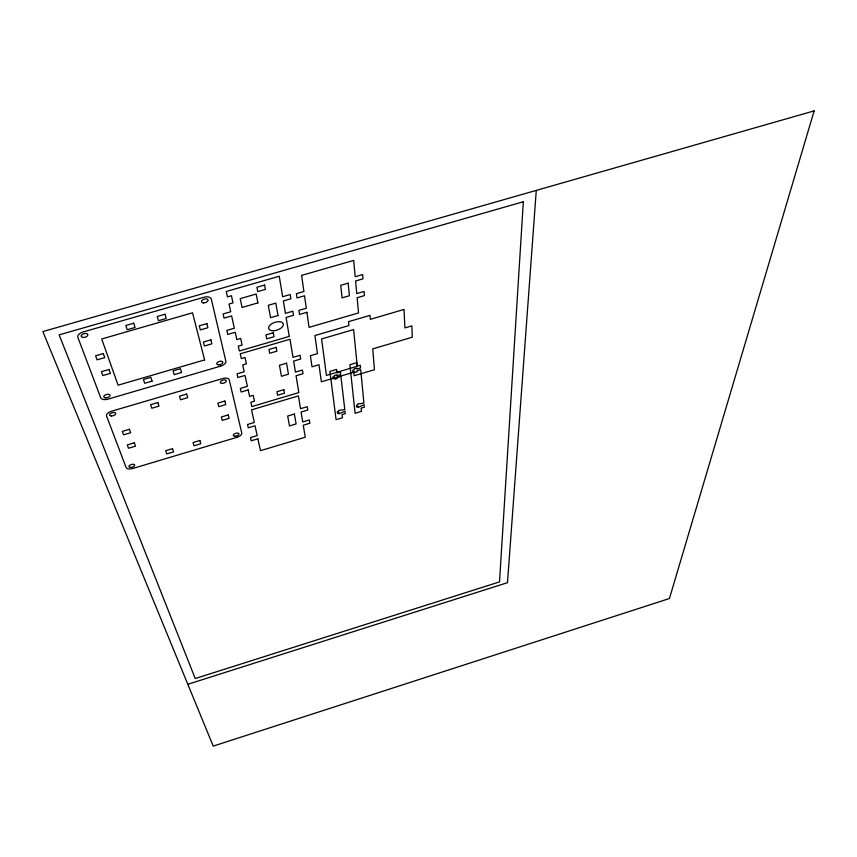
<?xml version="1.0" encoding="UTF-8"?>
<svg xmlns="http://www.w3.org/2000/svg" width="857" height="857" viewBox="0 0 857 857"><rect width="100%" height="100%" fill="white"/><g stroke="black" fill="none" stroke-linecap="round" stroke-linejoin="round"><path stroke-width="1.29" d="M536.278 190.393L507.483 582.674L187.822 684.293M523.338 201.749L499.513 581.892L195.235 678.54L59.144 334.862L523.338 201.749M814.15 110.885L669.435 598.518L213.232 746.115L42.85 331.584L814.15 110.885M358.001 406.518L356.608 406.936L356.437 405.329L357.84 404.9L357.744 404.001L363.914 403.09L360.711 369.721L357.058 370.802L357.155 371.777L354.519 372.559L354.423 371.584L352.966 372.013L352.784 370.278L354.241 369.849L354.145 368.874L356.78 368.092L356.876 369.067L360.551 367.974L360.283 365.253L356.951 366.239L356.598 362.715L349.902 364.696L355.087 413.267L361.44 411.36L361.118 408.168L364.311 407.214L364.064 404.708L358.097 407.418L358.001 406.518M338.901 412.978L337.508 413.395L337.304 411.788L338.708 411.371L338.59 410.471L344.793 409.55L340.893 376.384L337.23 377.476L337.347 378.44L334.712 379.223L334.584 378.258L333.137 378.687L332.912 376.962L334.369 376.534L334.251 375.559L336.897 374.777L337.015 375.741L340.69 374.659L340.379 371.949L337.037 372.934L336.608 369.442L329.902 371.424L336.094 419.694L342.457 417.777L342.082 414.606L345.275 413.642L344.975 411.156L339.018 413.867L338.901 412.978M257.893 438.816L251.24 440.809L250.512 437.595L257.186 435.592L255.043 425.8L248.294 427.814L247.544 424.504L254.315 422.48L251.551 409.839L298.418 395.902L300.539 408.693L307.256 406.689L307.792 410.042L301.096 412.046L302.735 421.955L309.356 419.973L309.87 423.229L303.271 425.211L305.253 437.22L260.496 450.686L257.893 438.816M172.536 448.661L165.68 450.707L166.729 453.931L173.564 451.896L172.536 448.661M199.874 440.498L193.05 442.533L194.003 445.79L200.806 443.755L199.874 440.498M294.39 414.049L287.684 416.052L289.473 425.929L296.104 423.936L294.39 414.049M236.8 437.37L132.803 468.479A5.967 2.817 -15.6 0 1 126.108 467.547L106.557 415.999A6.331 3.16 -15.1 0 1 111.517 411.231L222.552 378.58A6.213 3.139 -17.4 0 1 229.258 379.887L241.76 432.978A5.87 2.796 -17.5 0 1 236.8 437.37M248.176 389.924L241.16 392.013L240.346 388.435L247.394 386.346L244.995 375.441L237.86 377.541L237.025 373.856L244.181 371.756L242.681 364.911L246.398 363.818L245.038 357.498L241.299 358.601L240.249 353.812L289.987 339.243L292.998 357.369L300.1 355.28L300.689 359.019L293.619 361.108L295.451 372.131L302.435 370.063L303.014 373.695L296.051 375.752L298.847 392.581L251.829 406.572L250.887 402.244L254.454 401.183L253.201 395.356L249.601 396.427L248.176 389.924M129.439 429.293L122.315 431.403L123.579 434.82L130.671 432.721L129.439 429.293M224.866 401.055L217.849 403.133L218.739 406.636L225.734 404.558L224.866 401.055M357.262 366.26L326.421 375.398L321.589 338.954L353.62 329.559L357.262 366.26M283.849 389.678L276.94 391.724L277.593 395.227L284.481 393.192L283.849 389.678M353.759 372.206L321.354 381.826L318.986 364.75L312.012 366.817L310.395 355.73L317.444 353.652L314.926 335.548L348.938 325.585L348.531 321.664L369.999 315.376L370.32 319.329L404.022 309.452L404.911 327.91L411.853 325.864L412.313 337.197L372.731 348.885L374.434 369.721L354.123 375.752L353.759 372.206M134.313 442.844L127.297 444.922L128.518 448.243L135.502 446.165L134.313 442.844M228.273 414.917L221.363 416.973L222.22 420.369L229.108 418.323L228.273 414.917M286.549 363.197L279.468 365.286L281.46 376.277L288.455 374.198L286.549 363.197M157.849 402.544L150.628 404.675L151.796 408.243L158.995 406.122L157.849 402.544M186.655 394.059L179.467 396.18L180.516 399.78L187.683 397.669L186.655 394.059M289.248 336.394L239.349 350.995L238.289 346.142L242.081 345.028L240.667 338.461L236.843 339.586L235.236 332.27L227.769 334.444L226.859 330.406L234.347 328.231L231.636 315.933L224.052 318.129L223.109 313.962L230.726 311.755L229.023 304.031L232.986 302.885L231.444 295.74L227.459 296.897L226.259 291.476L279.243 276.243L282.649 296.736L290.202 294.551L290.866 298.772L283.356 300.946L285.424 313.383L292.848 311.22L293.49 315.312L286.099 317.454L289.248 336.394M152.075 381.119L144.683 383.283L143.451 379.512L150.875 377.348L152.075 381.119M181.545 372.495L174.196 374.648L173.082 370.856L180.473 368.692L181.545 372.495M276.2 347.353L268.98 349.463L269.698 353.288L276.897 351.177L276.2 347.353M220.56 366.164L108.078 399.126A6.46 3.289 -14.9 0 1 100.74 397.862L77.869 337.369A6.877 3.728 -14.2 0 1 83.172 331.948L203.945 297.272A6.738 3.696 -17.1 0 1 211.283 299.018L225.873 361.226A6.331 3.257 -17.3 0 1 220.56 366.164M277.989 315.537L270.555 317.701L268.295 305.306L275.825 303.121L277.989 315.537M109.021 369.463L101.415 371.67L102.84 375.559L110.424 373.352L109.021 369.463M210.876 339.854L203.388 342.029L204.395 346.003L211.85 343.828L210.876 339.854M306.902 312.323L299.532 314.465L298.911 310.384L306.313 308.231L304.524 295.761L297.025 297.936L296.393 293.715L303.914 291.541L301.6 275.386L353.684 260.41L355.194 276.725L362.64 274.572L363.014 278.846L355.591 280.989L356.758 293.587L364.086 291.455L364.439 295.601L357.144 297.722L358.547 312.923L309.056 327.374L306.902 312.323M273.297 332.784L265.959 334.916L266.709 338.858L274.015 336.726L273.297 332.784M204.609 359.919L118.095 385.189L101.704 338.976L192.546 312.805L204.609 359.919M257.882 302.885L242.06 307.459L240.217 298.622L256.189 294.015L257.882 302.885M103.333 353.566L95.588 355.805L97.066 359.822L104.768 357.594L103.333 353.566M206.901 323.603L199.285 325.81L200.324 329.913L207.908 327.717L206.901 323.603M348.156 283.142L340.722 285.295L342.072 297.85L349.42 295.719L348.156 283.142M264.62 285.06L256.929 287.277L257.743 291.605L265.402 289.398L264.62 285.06M133.713 323.25L125.861 325.499L127.232 329.709L135.052 327.46L133.713 323.25M165.026 314.24L157.217 316.49L158.449 320.722L166.237 318.483L165.026 314.24M273.372 330.759A7.692 4.039 -18.6 0 0 283.281 323.807A7.692 4.039 -18.6 0 0 271.283 324.085A7.692 4.039 -18.6 0 0 273.372 330.759M111.378 415.945A3.171 1.585 -15.1 0 0 115.695 413.428A3.171 1.585 -15.1 0 0 110.799 413.267A3.171 1.585 -15.1 0 0 111.378 415.945M222.124 383.4A3.107 1.564 -17.4 0 0 226.28 380.765A3.107 1.564 -17.4 0 0 221.492 380.754A3.107 1.564 -17.4 0 0 222.124 383.4M235.011 436.245A2.935 1.393 -17.5 0 0 238.953 433.813A2.935 1.393 -17.5 0 0 234.454 433.888A2.935 1.393 -17.5 0 0 235.011 436.245M130.618 467.408A2.989 1.403 -15.6 0 0 134.71 465.083A2.989 1.403 -15.6 0 0 130.135 465.019A2.989 1.403 -15.6 0 0 130.618 467.408M105.668 397.83A3.224 1.639 -14.9 0 0 110.06 395.259A3.224 1.639 -14.9 0 0 105.068 395.045A3.224 1.639 -14.9 0 0 105.668 397.83M218.599 364.825A3.171 1.628 -17.3 0 0 222.831 362.115A3.171 1.628 -17.3 0 0 217.946 362.072A3.171 1.628 -17.3 0 0 218.599 364.825M203.559 302.896A3.374 1.843 -17.1 0 0 208.047 299.95A3.374 1.843 -17.1 0 0 202.82 299.789A3.374 1.843 -17.1 0 0 203.559 302.896M83.15 337.444A3.439 1.864 -14.2 0 0 87.81 334.648A3.439 1.864 -14.2 0 0 82.454 334.294A3.439 1.864 -14.2 0 0 83.15 337.444"/></g></svg>
